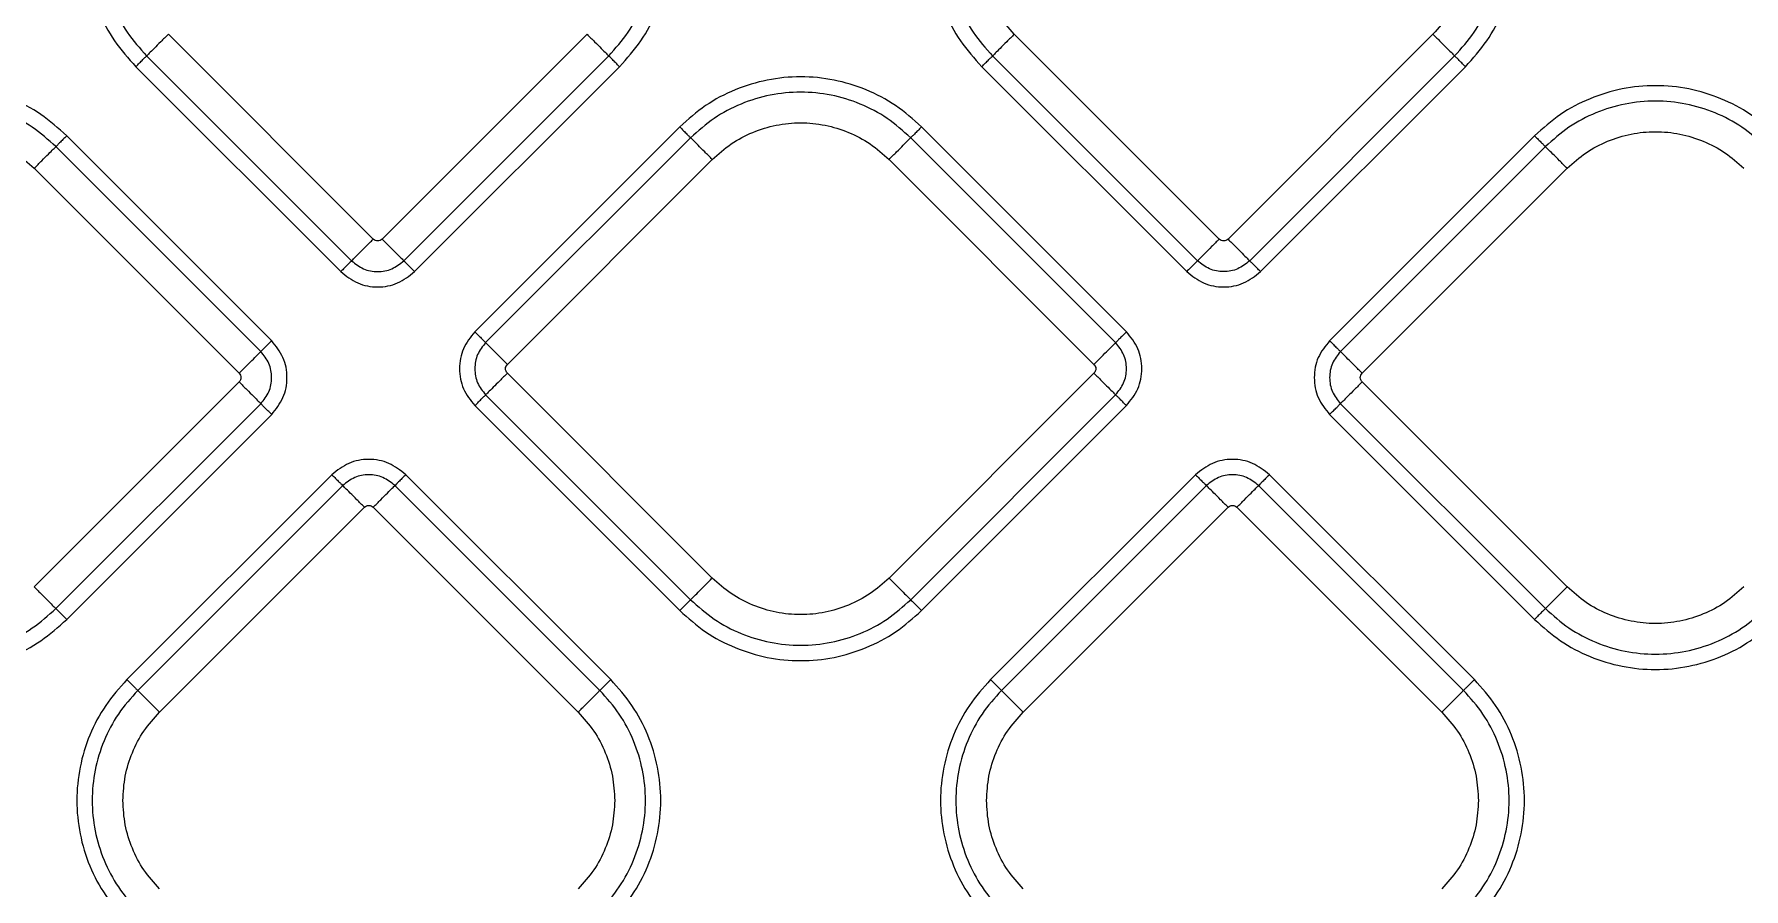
# Model space of a CAD drawing. Extents: x 400 to 501, y 484 to 634.
# Drawn here: x 445.24 to 450.73, y 556.68 to 559.43 of the extents above; entities that cross this region are included whole.
import ezdxf

# ---------------------------------------------------------------- set-up
doc = ezdxf.new("R2010")
doc.units = 0
doc.header["$MEASUREMENT"] = 0
doc.layers.add('DIM', color=3, linetype='Continuous')
doc.layers.add('GEOMETRY', color=3, linetype='Continuous', lineweight=25)

# ---------------------------------------------------------------- blocks, each defined once
blk = doc.blocks.new('2026 GRANDEE')
at = {"layer": 'GEOMETRY', "ltscale": 16}
for p, q in [((-4.0968, -38.0681), (-4.7556, -37.4093)), ((-3.4097, -37.4093), (-4.0685, -38.0681)), ((-1.3773, -38.0682), (-2.0361, -37.4093)), ((-0.6902, -37.4093), (-1.349, -38.0682)), ((-4.8253, -37.479), (-4.1665, -38.1379)), ((-3.9988, -38.1379), (-3.34, -37.479)), ((-2.1059, -37.4791), (-1.447, -38.1379)), ((-1.2793, -38.1379), (-0.6205, -37.4791)), ((-4.8602, -37.5139), (-4.2014, -38.1727)), ((-3.9639, -38.1727), (-3.3051, -37.5139)), ((-2.1407, -37.5139), (-1.4819, -38.1727)), ((-1.2444, -38.1728), (-0.5856, -37.5139)), ((-4.4234, -38.3948), (-5.0823, -37.7359)), ((-3.1115, -37.7074), (-3.7704, -38.3663)), ((-3.0767, -37.7423), (-3.7355, -38.4011)), ((-1.7103, -38.4011), (-2.3691, -37.7423)), ((-1.6754, -38.3663), (-2.3342, -37.7074)), ((-0.3636, -37.7359), (-1.0224, -38.3948)), ((-4.4583, -38.4296), (-5.1171, -37.7708)), ((-3.6658, -38.4709), (-3.007, -37.812)), ((-2.4388, -37.812), (-1.78, -38.4709)), ((-0.3287, -37.7708), (-0.9875, -38.4296)), ((-5.1869, -37.8405), (-4.528, -38.4994)), ((-0.9178, -38.4994), (-0.259, -37.8405)), ((-3.007, -39.158), (-3.6658, -38.4991)), ((-1.78, -38.4991), (-2.4388, -39.158)), ((-4.528, -38.5276), (-5.1869, -39.1865)), ((-3.7355, -38.5689), (-3.0767, -39.2277)), ((-2.3691, -39.2277), (-1.7103, -38.5689)), ((-0.259, -39.1865), (-0.9178, -38.5276)), ((-5.1171, -39.2562), (-4.4583, -38.5974)), ((-5.0823, -39.2911), (-4.4234, -38.6322)), ((-3.7704, -38.6037), (-3.1115, -39.2626)), ((-2.3342, -39.2626), (-1.6754, -38.6037)), ((-1.0224, -38.6322), (-0.3636, -39.2911)), ((-0.9875, -38.5974), (-0.3287, -39.2562)), ((-4.2299, -38.8258), (-4.8887, -39.4846)), ((-3.3336, -39.4846), (-3.9924, -38.8258)), ((-1.4534, -38.8258), (-2.1122, -39.4846)), ((-0.5571, -39.4846), (-1.2159, -38.8258)), ((-4.195, -38.8606), (-4.8539, -39.5195)), ((-3.3685, -39.5195), (-4.0273, -38.8606)), ((-1.4185, -38.8606), (-2.0773, -39.5194)), ((-0.592, -39.5194), (-1.2508, -38.8606)), ((-4.7841, -39.5892), (-4.1253, -38.9304)), ((-4.097, -38.9304), (-3.4382, -39.5892)), ((-2.0076, -39.5892), (-1.3488, -38.9303)), ((-1.3205, -38.9303), (-0.6617, -39.5892))]:
    blk.add_line(p, q, dxfattribs=at)
for points in [[(-4.8602, -36.7366), (-4.8842, -36.7635), (-4.9322, -36.8172), (-4.9824, -36.9137), (-5.0142, -37.0173), (-5.0247, -37.1252), (-5.0142, -37.2332), (-4.9824, -37.3367), (-4.9322, -37.4332), (-4.8842, -37.487), (-4.8602, -37.5139)], [(-3.3051, -37.5139), (-3.2811, -37.487), (-3.2331, -37.4332), (-3.1829, -37.3367), (-3.1511, -37.2332), (-3.1406, -37.1252), (-3.1511, -37.0173), (-3.1829, -36.9137), (-3.2331, -36.8172), (-3.2811, -36.7635), (-3.3051, -36.7366)], [(-2.1407, -36.7366), (-2.1647, -36.7635), (-2.2127, -36.8173), (-2.263, -36.9138), (-2.2947, -37.0173), (-2.3052, -37.1253), (-2.2947, -37.2332), (-2.263, -37.3368), (-2.2127, -37.4333), (-2.1647, -37.487), (-2.1407, -37.5139)], [(-0.5856, -37.5139), (-0.5616, -37.487), (-0.5136, -37.4333), (-0.4634, -37.3368), (-0.4317, -37.2332), (-0.4211, -37.1253), (-0.4317, -37.0173), (-0.4634, -36.9138), (-0.5136, -36.8173), (-0.5616, -36.7635), (-0.5856, -36.7366)], [(-4.8253, -36.7714), (-4.8472, -36.7959), (-4.8909, -36.8449), (-4.9366, -36.9327), (-4.9655, -37.027), (-4.9751, -37.1252), (-4.9655, -37.2235), (-4.9366, -37.3178), (-4.8909, -37.4056), (-4.8472, -37.4546), (-4.8253, -37.479)], [(-3.34, -37.479), (-3.3181, -37.4546), (-3.2744, -37.4056), (-3.2287, -37.3178), (-3.1998, -37.2235), (-3.1902, -37.1252), (-3.1998, -37.027), (-3.2287, -36.9327), (-3.2744, -36.8449), (-3.3181, -36.7959), (-3.34, -36.7714)], [(-2.1059, -36.7715), (-2.1277, -36.796), (-2.1714, -36.8449), (-2.2171, -36.9327), (-2.246, -37.027), (-2.2556, -37.1253), (-2.246, -37.2235), (-2.2171, -37.3178), (-2.1714, -37.4056), (-2.1277, -37.4546), (-2.1059, -37.4791)], [(-0.6205, -37.4791), (-0.5986, -37.4546), (-0.5549, -37.4056), (-0.5092, -37.3178), (-0.4803, -37.2235), (-0.4707, -37.1253), (-0.4803, -37.027), (-0.5092, -36.9327), (-0.5549, -36.8449), (-0.5986, -36.796), (-0.6205, -36.7715)], [(-2.0361, -37.4093), (-2.0537, -37.3897), (-2.0888, -37.3504), (-2.1253, -37.2799), (-2.1493, -37.2042), (-2.1523, -37.1516), (-2.1538, -37.1253)], [(-0.5725, -37.1253), (-0.574, -37.1516), (-0.577, -37.2042), (-0.601, -37.2799), (-0.6375, -37.3504), (-0.6726, -37.3897), (-0.6902, -37.4093)], [(-4.7556, -37.4093), (-4.7639, -37.4176), (-4.7805, -37.4341), (-4.8021, -37.4558), (-4.8187, -37.4724), (-4.8231, -37.4768), (-4.8253, -37.479)], [(-3.4097, -37.4093), (-3.4014, -37.4176), (-3.3848, -37.4341), (-3.3632, -37.4558), (-3.3466, -37.4724), (-3.3422, -37.4768), (-3.34, -37.479)], [(-2.0361, -37.4093), (-2.0444, -37.4176), (-2.061, -37.4342), (-2.0826, -37.4558), (-2.0992, -37.4724), (-2.1036, -37.4768), (-2.1059, -37.4791)], [(-0.6902, -37.4093), (-0.6819, -37.4176), (-0.6654, -37.4342), (-0.6437, -37.4558), (-0.6271, -37.4724), (-0.6227, -37.4768), (-0.6205, -37.4791)], [(-4.8602, -37.5139), (-4.8561, -37.5097), (-4.8478, -37.5015), (-4.837, -37.4906), (-4.8287, -37.4823), (-4.8265, -37.4801), (-4.8253, -37.479)], [(-3.3051, -37.5139), (-3.3092, -37.5097), (-3.3175, -37.5015), (-3.3283, -37.4906), (-3.3366, -37.4823), (-3.3388, -37.4801), (-3.34, -37.479)], [(-2.1407, -37.5139), (-2.1366, -37.5098), (-2.1283, -37.5015), (-2.1175, -37.4907), (-2.1092, -37.4824), (-2.107, -37.4802), (-2.1059, -37.4791)], [(-0.5856, -37.5139), (-0.5897, -37.5098), (-0.598, -37.5015), (-0.6088, -37.4907), (-0.6171, -37.4824), (-0.6194, -37.4802), (-0.6205, -37.4791)], [(-5.0823, -37.7359), (-5.1092, -37.712), (-5.1629, -37.664), (-5.2594, -37.6137), (-5.363, -37.582), (-5.4709, -37.5714), (-5.5789, -37.582), (-5.6824, -37.6137), (-5.7789, -37.664), (-5.8327, -37.712), (-5.8596, -37.7359)], [(-2.3342, -37.7074), (-2.3611, -37.6834), (-2.4149, -37.6355), (-2.5114, -37.5852), (-2.6149, -37.5535), (-2.7229, -37.5429), (-2.8309, -37.5535), (-2.9344, -37.5852), (-3.0309, -37.6355), (-3.0847, -37.6834), (-3.1115, -37.7074)], [(0.4137, -37.7359), (0.3868, -37.712), (0.3331, -37.664), (0.2366, -37.6137), (0.133, -37.582), (0.0251, -37.5714), (-0.0829, -37.582), (-0.1864, -37.6137), (-0.2829, -37.664), (-0.3367, -37.712), (-0.3636, -37.7359)], [(-5.1171, -37.7708), (-5.1416, -37.749), (-5.1906, -37.7053), (-5.2784, -37.6595), (-5.3726, -37.6307), (-5.4709, -37.6211), (-5.5692, -37.6307), (-5.6635, -37.6595), (-5.7513, -37.7053), (-5.8002, -37.749), (-5.8247, -37.7708)], [(-2.3691, -37.7423), (-2.3936, -37.7205), (-2.4425, -37.6768), (-2.5304, -37.631), (-2.6246, -37.6022), (-2.7229, -37.5926), (-2.8212, -37.6022), (-2.9154, -37.631), (-3.0033, -37.6768), (-3.0522, -37.7205), (-3.0767, -37.7423)], [(0.3789, -37.7708), (0.3544, -37.749), (0.3054, -37.7053), (0.2176, -37.6595), (0.1234, -37.6307), (0.0251, -37.6211), (-0.0732, -37.6307), (-0.1675, -37.6595), (-0.2553, -37.7053), (-0.3042, -37.749), (-0.3287, -37.7708)], [(-3.007, -37.812), (-2.9873, -37.7945), (-2.948, -37.7594), (-2.8775, -37.7227), (-2.8018, -37.6995), (-2.7229, -37.6918), (-2.644, -37.6995), (-2.5683, -37.7227), (-2.4978, -37.7594), (-2.4585, -37.7945), (-2.4388, -37.812)], [(-5.755, -37.8405), (-5.7353, -37.823), (-5.696, -37.7879), (-5.6255, -37.7512), (-5.5498, -37.728), (-5.4709, -37.7203), (-5.392, -37.728), (-5.3163, -37.7512), (-5.2458, -37.7879), (-5.2065, -37.823), (-5.1869, -37.8405)], [(-5.0823, -37.7359), (-5.0864, -37.7401), (-5.0947, -37.7484), (-5.1055, -37.7592), (-5.1138, -37.7675), (-5.116, -37.7697), (-5.1171, -37.7708)], [(-3.1115, -37.7074), (-3.1074, -37.7116), (-3.0991, -37.7199), (-3.0883, -37.7307), (-3.08, -37.739), (-3.0778, -37.7412), (-3.0767, -37.7423)], [(-3.007, -37.812), (-3.0152, -37.8037), (-3.0318, -37.7872), (-3.0534, -37.7655), (-3.07, -37.7489), (-3.0745, -37.7445), (-3.0767, -37.7423)], [(-2.4388, -37.812), (-2.4305, -37.8037), (-2.414, -37.7872), (-2.3923, -37.7655), (-2.3757, -37.7489), (-2.3713, -37.7445), (-2.3691, -37.7423)], [(-2.3342, -37.7074), (-2.3384, -37.7116), (-2.3467, -37.7199), (-2.3575, -37.7307), (-2.3658, -37.739), (-2.368, -37.7412), (-2.3691, -37.7423)], [(-0.3636, -37.7359), (-0.3594, -37.7401), (-0.3512, -37.7484), (-0.3403, -37.7592), (-0.332, -37.7675), (-0.3298, -37.7697), (-0.3287, -37.7708)], [(-0.259, -37.8405), (-0.2393, -37.823), (-0.2, -37.7879), (-0.1295, -37.7512), (-0.0538, -37.728), (0.0251, -37.7203), (0.104, -37.728), (0.1797, -37.7512), (0.2502, -37.7879), (0.2895, -37.823), (0.3091, -37.8405)], [(-5.1869, -37.8405), (-5.1786, -37.8323), (-5.162, -37.8157), (-5.1404, -37.794), (-5.1238, -37.7774), (-5.1193, -37.773), (-5.1171, -37.7708)], [(-0.259, -37.8405), (-0.2673, -37.8323), (-0.2838, -37.8157), (-0.3055, -37.794), (-0.3221, -37.7774), (-0.3265, -37.773), (-0.3287, -37.7708)], [(-4.1665, -38.1379), (-4.1643, -38.1356), (-4.1599, -38.1312), (-4.1433, -38.1146), (-4.1216, -38.093), (-4.1051, -38.0764), (-4.0968, -38.0681)], [(-4.0685, -38.0681), (-4.0602, -38.0764), (-4.0437, -38.093), (-4.022, -38.1146), (-4.0054, -38.1312), (-4.001, -38.1356), (-3.9988, -38.1379)], [(-1.3773, -38.0682), (-1.3856, -38.0764), (-1.4021, -38.093), (-1.4238, -38.1147), (-1.4404, -38.1313), (-1.4448, -38.1357), (-1.447, -38.1379)], [(-1.349, -38.0682), (-1.3407, -38.0764), (-1.3242, -38.093), (-1.3025, -38.1147), (-1.2859, -38.1313), (-1.2815, -38.1357), (-1.2793, -38.1379)], [(-4.1665, -38.1379), (-4.1676, -38.139), (-4.1698, -38.1412), (-4.1781, -38.1495), (-4.189, -38.1603), (-4.1972, -38.1686), (-4.2014, -38.1727)], [(-3.9639, -38.1727), (-3.9681, -38.1686), (-3.9763, -38.1603), (-3.9872, -38.1495), (-3.9955, -38.1412), (-3.9977, -38.139), (-3.9988, -38.1379)], [(-1.447, -38.1379), (-1.4481, -38.139), (-1.4503, -38.1412), (-1.4586, -38.1495), (-1.4695, -38.1603), (-1.4777, -38.1686), (-1.4819, -38.1728)], [(-1.2444, -38.1727), (-1.2486, -38.1686), (-1.2569, -38.1603), (-1.2677, -38.1495), (-1.276, -38.1412), (-1.2782, -38.139), (-1.2793, -38.1379)], [(-4.4234, -38.3948), (-4.4276, -38.3989), (-4.4359, -38.4072), (-4.4467, -38.418), (-4.455, -38.4263), (-4.4572, -38.4285), (-4.4583, -38.4296)], [(-3.7704, -38.3663), (-3.7662, -38.3704), (-3.758, -38.3787), (-3.7471, -38.3895), (-3.7388, -38.3978), (-3.7366, -38.4), (-3.7355, -38.4011)], [(-3.6658, -38.4709), (-3.6741, -38.4626), (-3.6906, -38.446), (-3.7123, -38.4244), (-3.7289, -38.4078), (-3.7333, -38.4033), (-3.7355, -38.4011)], [(-1.78, -38.4709), (-1.7717, -38.4626), (-1.7552, -38.446), (-1.7335, -38.4244), (-1.7169, -38.4078), (-1.7125, -38.4033), (-1.7103, -38.4011)], [(-1.6754, -38.3663), (-1.6795, -38.3704), (-1.6878, -38.3787), (-1.6987, -38.3895), (-1.707, -38.3978), (-1.7092, -38.4), (-1.7103, -38.4011)], [(-1.0224, -38.3948), (-1.0183, -38.3989), (-1.01, -38.4072), (-0.9992, -38.418), (-0.9909, -38.4263), (-0.9887, -38.4285), (-0.9875, -38.4296)], [(-4.528, -38.4994), (-4.5197, -38.4911), (-4.5032, -38.4745), (-4.4815, -38.4529), (-4.4649, -38.4363), (-4.4605, -38.4319), (-4.4583, -38.4296)], [(-0.9178, -38.4994), (-0.9261, -38.4911), (-0.9427, -38.4745), (-0.9643, -38.4529), (-0.9809, -38.4363), (-0.9853, -38.4319), (-0.9875, -38.4296)], [(-3.6658, -38.4991), (-3.6741, -38.5074), (-3.6906, -38.524), (-3.7123, -38.5456), (-3.7289, -38.5622), (-3.7333, -38.5666), (-3.7355, -38.5689)], [(-1.78, -38.4991), (-1.7717, -38.5074), (-1.7552, -38.524), (-1.7335, -38.5456), (-1.7169, -38.5622), (-1.7125, -38.5666), (-1.7103, -38.5689)], [(-4.528, -38.5276), (-4.5197, -38.5359), (-4.5032, -38.5525), (-4.4815, -38.5741), (-4.4649, -38.5907), (-4.4605, -38.5952), (-4.4583, -38.5974)], [(-3.7704, -38.6037), (-3.7662, -38.5996), (-3.758, -38.5913), (-3.7471, -38.5805), (-3.7388, -38.5722), (-3.7366, -38.57), (-3.7355, -38.5689)], [(-1.6754, -38.6037), (-1.6795, -38.5996), (-1.6878, -38.5913), (-1.6987, -38.5805), (-1.707, -38.5722), (-1.7092, -38.57), (-1.7103, -38.5689)], [(-0.9178, -38.5276), (-0.9261, -38.5359), (-0.9427, -38.5525), (-0.9643, -38.5741), (-0.9809, -38.5907), (-0.9853, -38.5952), (-0.9875, -38.5974)], [(-4.4234, -38.6322), (-4.4276, -38.6281), (-4.4359, -38.6198), (-4.4467, -38.609), (-4.455, -38.6007), (-4.4572, -38.5985), (-4.4583, -38.5974)], [(-1.0224, -38.6322), (-1.0183, -38.6281), (-1.01, -38.6198), (-0.9992, -38.609), (-0.9909, -38.6007), (-0.9887, -38.5985), (-0.9875, -38.5974)], [(-4.2299, -38.8258), (-4.2257, -38.8299), (-4.2175, -38.8382), (-4.2066, -38.849), (-4.1983, -38.8573), (-4.1961, -38.8595), (-4.195, -38.8606)], [(-3.9924, -38.8258), (-3.9966, -38.8299), (-4.0049, -38.8382), (-4.0157, -38.849), (-4.024, -38.8573), (-4.0262, -38.8595), (-4.0273, -38.8606)], [(-1.4534, -38.8258), (-1.4492, -38.8299), (-1.441, -38.8382), (-1.4301, -38.849), (-1.4218, -38.8573), (-1.4196, -38.8595), (-1.4185, -38.8606)], [(-1.2159, -38.8258), (-1.2201, -38.8299), (-1.2283, -38.8382), (-1.2392, -38.849), (-1.2475, -38.8573), (-1.2497, -38.8595), (-1.2508, -38.8606)], [(-4.1253, -38.9304), (-4.1336, -38.9221), (-4.1501, -38.9055), (-4.1718, -38.8839), (-4.1884, -38.8673), (-4.1928, -38.8629), (-4.195, -38.8606)], [(-4.097, -38.9304), (-4.0887, -38.9221), (-4.0722, -38.9055), (-4.0505, -38.8839), (-4.0339, -38.8673), (-4.0295, -38.8629), (-4.0273, -38.8606)], [(-1.3488, -38.9303), (-1.3571, -38.9221), (-1.3736, -38.9055), (-1.3953, -38.8838), (-1.4119, -38.8673), (-1.4163, -38.8628), (-1.4185, -38.8606)], [(-1.3205, -38.9303), (-1.3122, -38.9221), (-1.2957, -38.9055), (-1.274, -38.8838), (-1.2574, -38.8673), (-1.253, -38.8628), (-1.2508, -38.8606)], [(-3.0767, -39.2277), (-3.0745, -39.2255), (-3.07, -39.2211), (-3.0534, -39.2045), (-3.0318, -39.1828), (-3.0152, -39.1662), (-3.007, -39.158)], [(-2.4388, -39.158), (-2.4585, -39.1755), (-2.4978, -39.2106), (-2.5683, -39.2473), (-2.644, -39.2705), (-2.7229, -39.2782), (-2.8018, -39.2705), (-2.8775, -39.2473), (-2.948, -39.2106), (-2.9873, -39.1755), (-3.007, -39.158)], [(-2.4388, -39.158), (-2.4305, -39.1662), (-2.414, -39.1828), (-2.3923, -39.2045), (-2.3757, -39.2211), (-2.3713, -39.2255), (-2.3691, -39.2277)], [(-5.1869, -39.1865), (-5.1786, -39.1948), (-5.162, -39.2113), (-5.1404, -39.233), (-5.1238, -39.2496), (-5.1193, -39.254), (-5.1171, -39.2562)], [(-3.0767, -39.2277), (-3.0778, -39.2288), (-3.08, -39.231), (-3.0883, -39.2393), (-3.0991, -39.2501), (-3.1074, -39.2584), (-3.1115, -39.2626)], [(-3.0767, -39.2277), (-3.0522, -39.2495), (-3.0033, -39.2932), (-2.9154, -39.339), (-2.8212, -39.3678), (-2.7229, -39.3774), (-2.6246, -39.3678), (-2.5304, -39.339), (-2.4425, -39.2932), (-2.3936, -39.2495), (-2.3691, -39.2277)], [(-2.3342, -39.2626), (-2.3384, -39.2584), (-2.3467, -39.2501), (-2.3575, -39.2393), (-2.3658, -39.231), (-2.368, -39.2288), (-2.3691, -39.2277)], [(-0.3287, -39.2562), (-0.3265, -39.254), (-0.3221, -39.2496), (-0.3055, -39.233), (-0.2838, -39.2113), (-0.2673, -39.1948), (-0.259, -39.1865)], [(0.3091, -39.1865), (0.2895, -39.204), (0.2502, -39.2391), (0.1797, -39.2758), (0.104, -39.299), (0.0251, -39.3067), (-0.0538, -39.299), (-0.1295, -39.2758), (-0.2, -39.2391), (-0.2393, -39.204), (-0.259, -39.1865)], [(-5.8596, -39.2911), (-5.8327, -39.3151), (-5.7789, -39.363), (-5.6824, -39.4133), (-5.5789, -39.445), (-5.4709, -39.4556), (-5.363, -39.445), (-5.2594, -39.4133), (-5.1629, -39.363), (-5.1092, -39.3151), (-5.0823, -39.2911)], [(-5.8247, -39.2562), (-5.8002, -39.278), (-5.7513, -39.3217), (-5.6635, -39.3675), (-5.5692, -39.3963), (-5.4709, -39.4059), (-5.3726, -39.3963), (-5.2784, -39.3675), (-5.1906, -39.3217), (-5.1416, -39.278), (-5.1171, -39.2562)], [(-5.0823, -39.2911), (-5.0864, -39.2869), (-5.0947, -39.2786), (-5.1055, -39.2678), (-5.1138, -39.2595), (-5.116, -39.2573), (-5.1171, -39.2562)], [(-3.1115, -39.2626), (-3.0847, -39.2865), (-3.0309, -39.3345), (-2.9344, -39.3848), (-2.8309, -39.4165), (-2.7229, -39.4271), (-2.6149, -39.4165), (-2.5114, -39.3848), (-2.4149, -39.3345), (-2.3611, -39.2865), (-2.3342, -39.2626)], [(-0.3287, -39.2562), (-0.3298, -39.2573), (-0.332, -39.2595), (-0.3403, -39.2678), (-0.3512, -39.2786), (-0.3594, -39.2869), (-0.3636, -39.2911)], [(-0.3636, -39.2911), (-0.3367, -39.3151), (-0.2829, -39.363), (-0.1864, -39.4133), (-0.0829, -39.445), (0.0251, -39.4556), (0.133, -39.445), (0.2366, -39.4133), (0.3331, -39.363), (0.3868, -39.3151), (0.4137, -39.2911)], [(-0.3287, -39.2562), (-0.3042, -39.278), (-0.2553, -39.3217), (-0.1675, -39.3675), (-0.0732, -39.3963), (0.0251, -39.4059), (0.1234, -39.3963), (0.2176, -39.3675), (0.3054, -39.3217), (0.3544, -39.278), (0.3789, -39.2562)], [(-4.8887, -39.4846), (-4.9127, -39.5115), (-4.9607, -39.5653), (-5.011, -39.6618), (-5.0427, -39.7653), (-5.0532, -39.8733), (-5.0427, -39.9812), (-5.011, -40.0848), (-4.9607, -40.1813), (-4.9127, -40.235), (-4.8887, -40.2619)], [(-4.8887, -39.4846), (-4.8846, -39.4888), (-4.8763, -39.497), (-4.8655, -39.5079), (-4.8572, -39.5162), (-4.855, -39.5184), (-4.8539, -39.5195)], [(-3.3336, -39.4846), (-3.3377, -39.4888), (-3.346, -39.497), (-3.3568, -39.5079), (-3.3651, -39.5162), (-3.3674, -39.5184), (-3.3685, -39.5195)], [(-3.3336, -40.2619), (-3.3096, -40.235), (-3.2616, -40.1813), (-3.2114, -40.0848), (-3.1797, -39.9812), (-3.1691, -39.8733), (-3.1797, -39.7653), (-3.2114, -39.6618), (-3.2616, -39.5653), (-3.3096, -39.5115), (-3.3336, -39.4846)], [(-2.1122, -39.4846), (-2.1362, -39.5115), (-2.1842, -39.5652), (-2.2344, -39.6617), (-2.2662, -39.7653), (-2.2767, -39.8732), (-2.2662, -39.9812), (-2.2344, -40.0847), (-2.1842, -40.1812), (-2.1362, -40.235), (-2.1122, -40.2619)], [(-2.1122, -39.4846), (-2.1081, -39.4887), (-2.0998, -39.497), (-2.089, -39.5078), (-2.0807, -39.5161), (-2.0785, -39.5183), (-2.0773, -39.5194)], [(-0.5571, -39.4846), (-0.5612, -39.4887), (-0.5695, -39.497), (-0.5803, -39.5078), (-0.5886, -39.5161), (-0.5908, -39.5183), (-0.592, -39.5194)], [(-0.5571, -40.2619), (-0.5331, -40.235), (-0.4851, -40.1812), (-0.4349, -40.0847), (-0.4031, -39.9812), (-0.3926, -39.8732), (-0.4031, -39.7653), (-0.4349, -39.6617), (-0.4851, -39.5652), (-0.5331, -39.5115), (-0.5571, -39.4846)], [(-4.8539, -39.5195), (-4.8757, -39.544), (-4.9194, -39.5929), (-4.9651, -39.6807), (-4.994, -39.775), (-5.0036, -39.8733), (-4.994, -39.9715), (-4.9651, -40.0658), (-4.9194, -40.1536), (-4.8757, -40.2026), (-4.8539, -40.2271)], [(-4.7841, -39.5892), (-4.7924, -39.5809), (-4.809, -39.5644), (-4.8306, -39.5427), (-4.8472, -39.5261), (-4.8516, -39.5217), (-4.8539, -39.5195)], [(-3.4382, -39.5892), (-3.4299, -39.5809), (-3.4134, -39.5644), (-3.3917, -39.5427), (-3.3751, -39.5261), (-3.3707, -39.5217), (-3.3685, -39.5195)], [(-3.3685, -40.2271), (-3.3466, -40.2026), (-3.3029, -40.1536), (-3.2572, -40.0658), (-3.2283, -39.9715), (-3.2187, -39.8733), (-3.2283, -39.775), (-3.2572, -39.6807), (-3.3029, -39.5929), (-3.3466, -39.544), (-3.3685, -39.5195)], [(-2.0773, -39.5194), (-2.0992, -39.5439), (-2.1429, -39.5929), (-2.1886, -39.6807), (-2.2175, -39.775), (-2.2271, -39.8732), (-2.2175, -39.9715), (-2.1886, -40.0658), (-2.1429, -40.1536), (-2.0992, -40.2026), (-2.0773, -40.227)], [(-2.0076, -39.5892), (-2.0159, -39.5809), (-2.0325, -39.5643), (-2.0541, -39.5427), (-2.0707, -39.5261), (-2.0751, -39.5217), (-2.0773, -39.5194)], [(-0.6617, -39.5892), (-0.6534, -39.5809), (-0.6368, -39.5643), (-0.6152, -39.5427), (-0.5986, -39.5261), (-0.5942, -39.5217), (-0.592, -39.5194)], [(-0.592, -40.227), (-0.5701, -40.2026), (-0.5264, -40.1536), (-0.4807, -40.0658), (-0.4518, -39.9715), (-0.4422, -39.8732), (-0.4518, -39.775), (-0.4807, -39.6807), (-0.5264, -39.5929), (-0.5701, -39.5439), (-0.592, -39.5194)], [(-4.9018, -39.8733), (-4.9003, -39.847), (-4.8973, -39.7944), (-4.8733, -39.7187), (-4.8368, -39.6481), (-4.8017, -39.6089), (-4.7841, -39.5892)], [(-3.4382, -39.5892), (-3.4206, -39.6089), (-3.3855, -39.6481), (-3.349, -39.7187), (-3.325, -39.7944), (-3.322, -39.847), (-3.3205, -39.8733)], [(-2.1253, -39.8732), (-2.1238, -39.8469), (-2.1208, -39.7943), (-2.0968, -39.7186), (-2.0603, -39.6481), (-2.0252, -39.6088), (-2.0076, -39.5892)], [(-0.6617, -39.5892), (-0.6441, -39.6088), (-0.609, -39.6481), (-0.5725, -39.7186), (-0.5485, -39.7943), (-0.5455, -39.8469), (-0.544, -39.8732)], [(-4.7841, -40.1573), (-4.8017, -40.1377), (-4.8368, -40.0984), (-4.8733, -40.0279), (-4.8973, -39.9522), (-4.9003, -39.8996), (-4.9018, -39.8733)], [(-3.3205, -39.8733), (-3.322, -39.8996), (-3.325, -39.9522), (-3.349, -40.0279), (-3.3855, -40.0984), (-3.4206, -40.1377), (-3.4382, -40.1573)], [(-2.0076, -40.1573), (-2.0252, -40.1377), (-2.0603, -40.0984), (-2.0968, -40.0278), (-2.1208, -39.9521), (-2.1238, -39.8995), (-2.1253, -39.8732)], [(-0.544, -39.8732), (-0.5455, -39.8995), (-0.5485, -39.9521), (-0.5725, -40.0278), (-0.609, -40.0984), (-0.6441, -40.1377), (-0.6617, -40.1573)]]:
    blk.add_open_spline(points, degree=3, dxfattribs=at)
for points, knots in [([(-4.0685, -38.0681), (-4.0706, -38.0698), (-4.0747, -38.073), (-4.0827, -38.0745), (-4.0906, -38.073), (-4.0947, -38.0698), (-4.0968, -38.0681)], [0, 0, 0, 0, 0.250227, 0.500001, 0.749773, 1, 1, 1, 1]), ([(-1.349, -38.0682), (-1.3511, -38.0698), (-1.3552, -38.0731), (-1.3632, -38.0745), (-1.3711, -38.0731), (-1.3752, -38.0698), (-1.3773, -38.0682)], [0, 0, 0, 0, 0.250227, 0.500001, 0.749773, 1, 1, 1, 1]), ([(-4.1665, -38.1379), (-4.1543, -38.1476), (-4.1297, -38.167), (-4.0827, -38.1754), (-4.0356, -38.167), (-4.011, -38.1476), (-3.9988, -38.1379)], [0, 0, 0, 0, 0.249985, 0.499995, 0.750018, 1, 1, 1, 1]), ([(-1.2793, -38.1379), (-1.2916, -38.1476), (-1.3161, -38.167), (-1.3632, -38.1755), (-1.4103, -38.167), (-1.4348, -38.1476), (-1.447, -38.1379)], [0, 0, 0, 0, 0.249989, 0.499995, 0.750011, 1, 1, 1, 1]), ([(-4.2014, -38.1727), (-4.184, -38.1865), (-4.1493, -38.214), (-4.0827, -38.2259), (-4.016, -38.214), (-3.9813, -38.1865), (-3.9639, -38.1727)], [0, 0, 0, 0, 0.2500385, 0.4999937, 0.7499651, 1, 1, 1, 1]), ([(-1.4819, -38.1727), (-1.4645, -38.1865), (-1.4298, -38.214), (-1.3632, -38.2259), (-1.2965, -38.214), (-1.2618, -38.1865), (-1.2444, -38.1728)], [0, 0, 0, 0, 0.250033, 0.500005, 0.749962, 1, 1, 1, 1]), ([(-4.4234, -38.6322), (-4.4097, -38.6149), (-4.3822, -38.5802), (-4.3703, -38.5135), (-4.3822, -38.4468), (-4.4097, -38.4121), (-4.4234, -38.3948)], [0, 0, 0, 0, 0.250039, 0.499994, 0.749965, 1, 1, 1, 1]), ([(-3.7704, -38.3663), (-3.7841, -38.3836), (-3.8116, -38.4183), (-3.8236, -38.485), (-3.8116, -38.5517), (-3.7841, -38.5864), (-3.7704, -38.6037)], [0, 0, 0, 0, 0.250039, 0.499994, 0.749965, 1, 1, 1, 1]), ([(-3.7355, -38.4011), (-3.7452, -38.4134), (-3.7647, -38.4379), (-3.7731, -38.485), (-3.7647, -38.5321), (-3.7452, -38.5566), (-3.7355, -38.5689)], [0, 0, 0, 0, 0.249985, 0.499995, 0.750018, 1, 1, 1, 1]), ([(-1.7103, -38.5689), (-1.7006, -38.5566), (-1.6811, -38.5321), (-1.6727, -38.485), (-1.6811, -38.4379), (-1.7006, -38.4134), (-1.7103, -38.4011)], [0, 0, 0, 0, 0.249985, 0.499995, 0.750018, 1, 1, 1, 1]), ([(-1.6754, -38.6037), (-1.6617, -38.5864), (-1.6342, -38.5517), (-1.6222, -38.485), (-1.6342, -38.4183), (-1.6617, -38.3836), (-1.6754, -38.3663)], [0, 0, 0, 0, 0.250039, 0.499994, 0.749965, 1, 1, 1, 1]), ([(-1.0224, -38.3948), (-1.0362, -38.4121), (-1.0637, -38.4468), (-1.0756, -38.5135), (-1.0637, -38.5802), (-1.0362, -38.6149), (-1.0224, -38.6322)], [0, 0, 0, 0, 0.250039, 0.499994, 0.749965, 1, 1, 1, 1]), ([(-4.4583, -38.5974), (-4.4486, -38.5851), (-4.4292, -38.5606), (-4.4207, -38.5135), (-4.4292, -38.4664), (-4.4486, -38.4419), (-4.4583, -38.4296)], [0, 0, 0, 0, 0.249985, 0.499995, 0.750018, 1, 1, 1, 1]), ([(-3.6658, -38.4991), (-3.6674, -38.4971), (-3.6707, -38.4929), (-3.6721, -38.485), (-3.6707, -38.4771), (-3.6674, -38.4729), (-3.6658, -38.4709)], [0, 0, 0, 0, 0.2502271, 0.500001, 0.7497726, 1, 1, 1, 1]), ([(-1.78, -38.4709), (-1.7784, -38.4729), (-1.7751, -38.4771), (-1.7736, -38.485), (-1.7751, -38.4929), (-1.7784, -38.4971), (-1.78, -38.4991)], [0, 0, 0, 0, 0.2502271, 0.500001, 0.7497726, 1, 1, 1, 1]), ([(-0.9875, -38.4296), (-0.9973, -38.4419), (-1.0167, -38.4664), (-1.0251, -38.5135), (-1.0167, -38.5606), (-0.9973, -38.5851), (-0.9875, -38.5974)], [0, 0, 0, 0, 0.249985, 0.499995, 0.750018, 1, 1, 1, 1]), ([(-4.528, -38.4994), (-4.5264, -38.5014), (-4.5231, -38.5056), (-4.5217, -38.5135), (-4.5231, -38.5214), (-4.5264, -38.5256), (-4.528, -38.5276)], [0, 0, 0, 0, 0.250227, 0.500001, 0.749773, 1, 1, 1, 1]), ([(-0.9178, -38.5276), (-0.9195, -38.5256), (-0.9227, -38.5214), (-0.9242, -38.5135), (-0.9227, -38.5056), (-0.9195, -38.5014), (-0.9178, -38.4994)], [0, 0, 0, 0, 0.2502271, 0.500001, 0.7497726, 1, 1, 1, 1]), ([(-3.9924, -38.8258), (-4.0098, -38.812), (-4.0445, -38.7845), (-4.1112, -38.7726), (-4.1778, -38.7845), (-4.2125, -38.812), (-4.2299, -38.8258)], [0, 0, 0, 0, 0.250039, 0.499994, 0.749965, 1, 1, 1, 1]), ([(-1.2159, -38.8258), (-1.2333, -38.812), (-1.268, -38.7845), (-1.3346, -38.7726), (-1.4013, -38.7845), (-1.436, -38.812), (-1.4534, -38.8258)], [0, 0, 0, 0, 0.250039, 0.499994, 0.749965, 1, 1, 1, 1]), ([(-4.0273, -38.8606), (-4.0396, -38.8509), (-4.0641, -38.8315), (-4.1112, -38.8231), (-4.1583, -38.8315), (-4.1828, -38.8509), (-4.195, -38.8606)], [0, 0, 0, 0, 0.249985, 0.499995, 0.750018, 1, 1, 1, 1]), ([(-1.2508, -38.8606), (-1.263, -38.8509), (-1.2876, -38.8315), (-1.3347, -38.8231), (-1.3817, -38.8315), (-1.4063, -38.8509), (-1.4185, -38.8606)], [0, 0, 0, 0, 0.249985, 0.499995, 0.750018, 1, 1, 1, 1]), ([(-4.1253, -38.9304), (-4.1232, -38.9287), (-4.1191, -38.9255), (-4.1112, -38.924), (-4.1032, -38.9255), (-4.0991, -38.9287), (-4.097, -38.9304)], [0, 0, 0, 0, 0.250227, 0.500001, 0.749773, 1, 1, 1, 1]), ([(-1.3488, -38.9303), (-1.3467, -38.9287), (-1.3426, -38.9254), (-1.3347, -38.924), (-1.3267, -38.9254), (-1.3226, -38.9287), (-1.3205, -38.9303)], [0, 0, 0, 0, 0.250227, 0.500001, 0.749773, 1, 1, 1, 1])]:
    blk.add_open_spline(points, degree=3, knots=knots, dxfattribs=at)

msp = doc.modelspace()

# ---------------------------------------------------------------- block references
at = {"layer": 'DIM'}
msp.add_blockref('2026 GRANDEE', (450.4248, 596.8403), dxfattribs=at)

doc.saveas('drawing.dxf')
